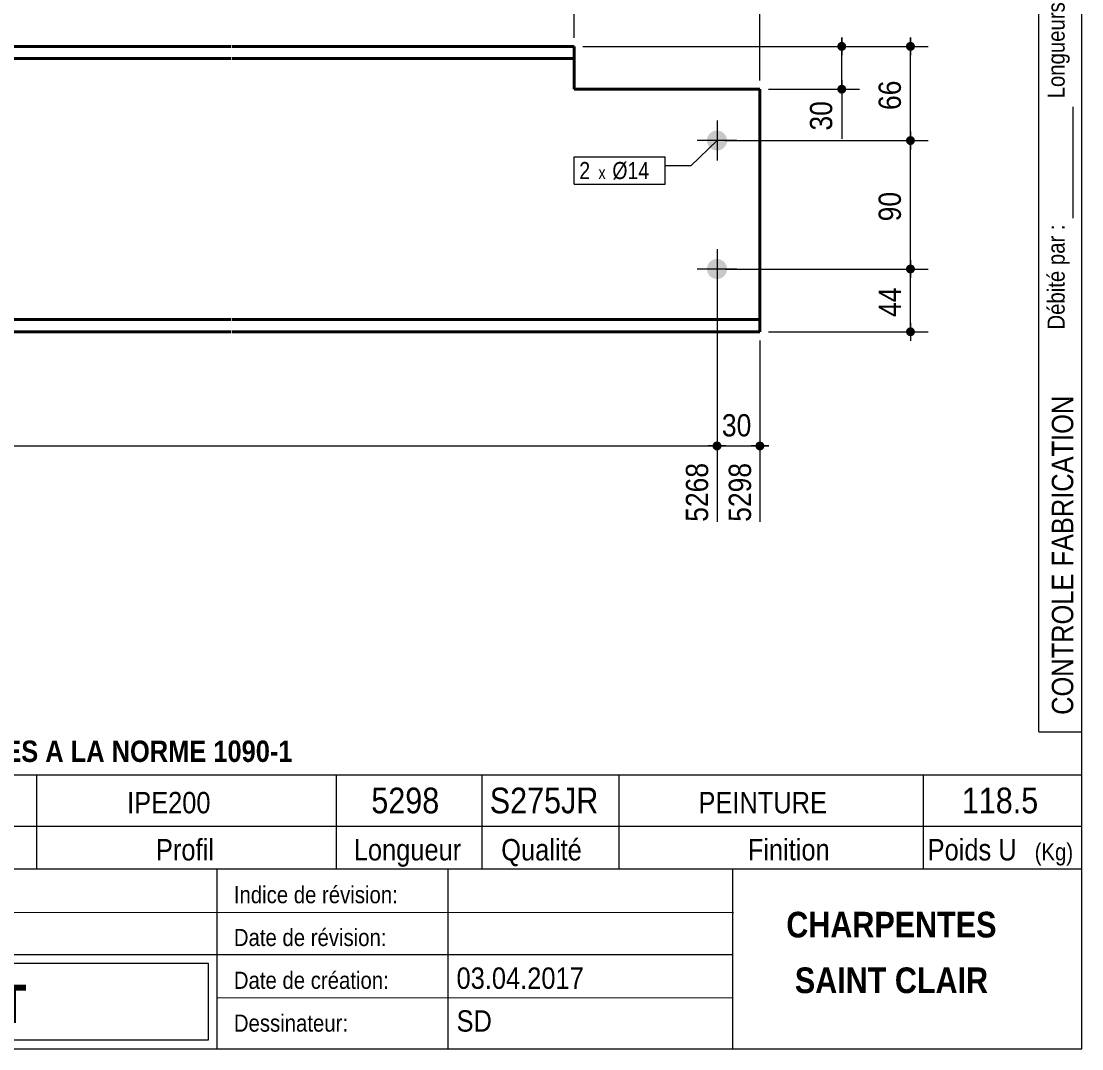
# Model space of a CAD drawing. Header units: millimetres. Extents: x 2 to 287, y 5 to 195.
# Drawn here: x 158.2 to 282, y 5 to 125 of the extents above; entities that cross this region are included whole.
import ezdxf

# ---------------------------------------------------------------- set-up
doc = ezdxf.new("R2010")
doc.units = ezdxf.units.MM
doc.linetypes.add('CACHE2', pattern=[1.190625, 0.79375, -0.396875])
for name, color, linetype, lineweight in [('Autre type objet', 1, 'Continuous', 0), ('Boulon', 7, 'Continuous', 0), ('Cache', 7, 'Continuous', 0), ('Cotation', 7, 'Continuous', 0), ('Désignation boulon', 3, 'Continuous', 0), ('Feuille dessin', 5, 'Continuous', 0), ('Piece', 2, 'Continuous', 0)]:
    doc.layers.add(name, color=color, linetype=linetype, lineweight=lineweight)
doc.styles.add('ARIAL', font='ARIAL.TTF')
doc.styles.add('ARIAL_BOLD', font='ARIALBD.TTF')
doc.styles.add('COMIC_SANS_MS', font='COMIC.TTF')

# ---------------------------------------------------------------- blocks, each defined once
blk = doc.blocks.new('*A2')
at = {"layer": 'Boulon'}
for points in [[(239.44, 112.24), (239.47, 112.24), (239.5, 112.23), (239.52, 112.23), (239.55, 112.23), (239.58, 112.22), (239.61, 112.22), (239.64, 112.21), (239.67, 112.21), (239.69, 112.2), (239.72, 112.19), (239.75, 112.19), (239.78, 112.18), (239.8, 112.17), (239.83, 112.16), (239.86, 112.15), (239.88, 112.14), (239.91, 112.13), (239.93, 112.11), (239.96, 112.1), (239.98, 112.09), (240.01, 112.07), (240.03, 112.06), (240.06, 112.04), (240.08, 112.02), (240.1, 112.01), (240.13, 111.99), (240.15, 111.97), (240.17, 111.95), (240.19, 111.93), (240.21, 111.92), (240.23, 111.9), (240.25, 111.87), (240.27, 111.85), (240.29, 111.83), (240.31, 111.81), (240.33, 111.79), (240.35, 111.77), (240.36, 111.74), (240.38, 111.72), (240.4, 111.69), (240.41, 111.67), (240.42, 111.65), (240.44, 111.62), (240.45, 111.6), (240.46, 111.57), (240.48, 111.54), (240.49, 111.52), (240.5, 111.49), (240.51, 111.46), (240.52, 111.44), (240.53, 111.41), (240.53, 111.38), (240.54, 111.35), (240.55, 111.33), (240.55, 111.3), (240.56, 111.27), (240.56, 111.24), (240.57, 111.21), (240.57, 111.18), (240.57, 111.16), (240.57, 111.13), (240.58, 111.1), (240.58, 111.07), (240.58, 111.04), (240.57, 111.01), (240.57, 110.98), (240.57, 110.96), (240.57, 110.93), (240.56, 110.9), (240.56, 110.87), (240.55, 110.84), (240.55, 110.81), (240.54, 110.79), (240.53, 110.76), (240.53, 110.73), (240.52, 110.7), (240.51, 110.68), (240.5, 110.65), (240.49, 110.62), (240.48, 110.6), (240.46, 110.57), (240.45, 110.55), (240.44, 110.52), (240.42, 110.5), (240.41, 110.47), (240.4, 110.45), (240.38, 110.42), (240.36, 110.4), (240.35, 110.38), (240.33, 110.35), (240.31, 110.33), (240.29, 110.31), (240.27, 110.29), (240.25, 110.27), (240.23, 110.25), (240.21, 110.23), (240.19, 110.21), (240.17, 110.19), (240.15, 110.17), (240.13, 110.15), (240.1, 110.13), (240.08, 110.12), (240.06, 110.1), (240.03, 110.08), (240.01, 110.07), (239.98, 110.06), (239.96, 110.04), (239.93, 110.03), (239.91, 110.02), (239.88, 110), (239.86, 109.99), (239.83, 109.98), (239.8, 109.97), (239.78, 109.96), (239.75, 109.95), (239.72, 109.95), (239.69, 109.94), (239.67, 109.93), (239.64, 109.93), (239.61, 109.92), (239.58, 109.92), (239.55, 109.91), (239.52, 109.91), (239.5, 109.91), (239.47, 109.91), (239.44, 109.9), (239.41, 109.9), (239.38, 109.9), (239.35, 109.91), (239.32, 109.91), (239.3, 109.91), (239.27, 109.91), (239.24, 109.92), (239.21, 109.92), (239.18, 109.93), (239.15, 109.93), (239.13, 109.94), (239.1, 109.95), (239.07, 109.95), (239.04, 109.96), (239.02, 109.97), (238.99, 109.98), (238.96, 109.99), (238.94, 110), (238.91, 110.02), (238.88, 110.03), (238.86, 110.04), (238.83, 110.06), (238.81, 110.07), (238.79, 110.08), (238.76, 110.1), (238.74, 110.12), (238.71, 110.13), (238.69, 110.15), (238.67, 110.17), (238.65, 110.19), (238.63, 110.21), (238.6, 110.23), (238.58, 110.25), (238.56, 110.27), (238.54, 110.29), (238.53, 110.31), (238.51, 110.33), (238.49, 110.35), (238.47, 110.38), (238.46, 110.4), (238.44, 110.42), (238.42, 110.45), (238.41, 110.47), (238.39, 110.5), (238.38, 110.52), (238.37, 110.55), (238.35, 110.57), (238.34, 110.6), (238.33, 110.62), (238.32, 110.65), (238.31, 110.68), (238.3, 110.7), (238.29, 110.73), (238.29, 110.76), (238.28, 110.79), (238.27, 110.81), (238.27, 110.84), (238.26, 110.87), (238.26, 110.9), (238.25, 110.93), (238.25, 110.96), (238.25, 110.98), (238.24, 111.01), (238.24, 111.04), (238.24, 111.07), (238.24, 111.1), (238.24, 111.13), (238.25, 111.16), (238.25, 111.18), (238.25, 111.21), (238.26, 111.24), (238.26, 111.27), (238.27, 111.3), (238.27, 111.33), (238.28, 111.35), (238.29, 111.38), (238.29, 111.41), (238.3, 111.44), (238.31, 111.46), (238.32, 111.49), (238.33, 111.52), (238.34, 111.54), (238.35, 111.57), (238.37, 111.6), (238.38, 111.62), (238.39, 111.65), (238.41, 111.67), (238.42, 111.69), (238.44, 111.72), (238.46, 111.74), (238.47, 111.77), (238.49, 111.79), (238.51, 111.81), (238.53, 111.83), (238.54, 111.85), (238.56, 111.87), (238.58, 111.9), (238.6, 111.92), (238.63, 111.93), (238.65, 111.95), (238.67, 111.97), (238.69, 111.99), (238.71, 112.01), (238.74, 112.02), (238.76, 112.04), (238.79, 112.06), (238.81, 112.07), (238.83, 112.09), (238.86, 112.1), (238.88, 112.11), (238.91, 112.13), (238.94, 112.14), (238.96, 112.15), (238.99, 112.16), (239.02, 112.17), (239.04, 112.18), (239.07, 112.19), (239.1, 112.19), (239.13, 112.2), (239.15, 112.21), (239.18, 112.21), (239.21, 112.22), (239.24, 112.22), (239.27, 112.23), (239.3, 112.23), (239.32, 112.23), (239.35, 112.24), (239.38, 112.24), (239.41, 112.24)], [(239.44, 97.24), (239.47, 97.24), (239.5, 97.23), (239.52, 97.23), (239.55, 97.23), (239.58, 97.22), (239.61, 97.22), (239.64, 97.21), (239.67, 97.21), (239.69, 97.2), (239.72, 97.19), (239.75, 97.19), (239.78, 97.18), (239.8, 97.17), (239.83, 97.16), (239.86, 97.15), (239.88, 97.14), (239.91, 97.13), (239.93, 97.11), (239.96, 97.1), (239.98, 97.09), (240.01, 97.07), (240.03, 97.06), (240.06, 97.04), (240.08, 97.02), (240.1, 97.01), (240.13, 96.99), (240.15, 96.97), (240.17, 96.95), (240.19, 96.93), (240.21, 96.92), (240.23, 96.9), (240.25, 96.87), (240.27, 96.85), (240.29, 96.83), (240.31, 96.81), (240.33, 96.79), (240.35, 96.77), (240.36, 96.74), (240.38, 96.72), (240.4, 96.69), (240.41, 96.67), (240.42, 96.65), (240.44, 96.62), (240.45, 96.6), (240.46, 96.57), (240.48, 96.54), (240.49, 96.52), (240.5, 96.49), (240.51, 96.46), (240.52, 96.44), (240.53, 96.41), (240.53, 96.38), (240.54, 96.35), (240.55, 96.33), (240.55, 96.3), (240.56, 96.27), (240.56, 96.24), (240.57, 96.21), (240.57, 96.18), (240.57, 96.16), (240.57, 96.13), (240.58, 96.1), (240.58, 96.07), (240.58, 96.04), (240.57, 96.01), (240.57, 95.98), (240.57, 95.96), (240.57, 95.93), (240.56, 95.9), (240.56, 95.87), (240.55, 95.84), (240.55, 95.81), (240.54, 95.79), (240.53, 95.76), (240.53, 95.73), (240.52, 95.7), (240.51, 95.68), (240.5, 95.65), (240.49, 95.62), (240.48, 95.6), (240.46, 95.57), (240.45, 95.55), (240.44, 95.52), (240.42, 95.5), (240.41, 95.47), (240.4, 95.45), (240.38, 95.42), (240.36, 95.4), (240.35, 95.38), (240.33, 95.35), (240.31, 95.33), (240.29, 95.31), (240.27, 95.29), (240.25, 95.27), (240.23, 95.25), (240.21, 95.23), (240.19, 95.21), (240.17, 95.19), (240.15, 95.17), (240.13, 95.15), (240.1, 95.13), (240.08, 95.12), (240.06, 95.1), (240.03, 95.08), (240.01, 95.07), (239.98, 95.06), (239.96, 95.04), (239.93, 95.03), (239.91, 95.02), (239.88, 95), (239.86, 94.99), (239.83, 94.98), (239.8, 94.97), (239.78, 94.96), (239.75, 94.95), (239.72, 94.95), (239.69, 94.94), (239.67, 94.93), (239.64, 94.93), (239.61, 94.92), (239.58, 94.92), (239.55, 94.91), (239.52, 94.91), (239.5, 94.91), (239.47, 94.91), (239.44, 94.9), (239.41, 94.9), (239.38, 94.9), (239.35, 94.91), (239.32, 94.91), (239.3, 94.91), (239.27, 94.91), (239.24, 94.92), (239.21, 94.92), (239.18, 94.93), (239.15, 94.93), (239.13, 94.94), (239.1, 94.95), (239.07, 94.95), (239.04, 94.96), (239.02, 94.97), (238.99, 94.98), (238.96, 94.99), (238.94, 95), (238.91, 95.02), (238.88, 95.03), (238.86, 95.04), (238.83, 95.06), (238.81, 95.07), (238.79, 95.08), (238.76, 95.1), (238.74, 95.12), (238.71, 95.13), (238.69, 95.15), (238.67, 95.17), (238.65, 95.19), (238.63, 95.21), (238.6, 95.23), (238.58, 95.25), (238.56, 95.27), (238.54, 95.29), (238.53, 95.31), (238.51, 95.33), (238.49, 95.35), (238.47, 95.38), (238.46, 95.4), (238.44, 95.42), (238.42, 95.45), (238.41, 95.47), (238.39, 95.5), (238.38, 95.52), (238.37, 95.55), (238.35, 95.57), (238.34, 95.6), (238.33, 95.62), (238.32, 95.65), (238.31, 95.68), (238.3, 95.7), (238.29, 95.73), (238.29, 95.76), (238.28, 95.79), (238.27, 95.81), (238.27, 95.84), (238.26, 95.87), (238.26, 95.9), (238.25, 95.93), (238.25, 95.96), (238.25, 95.98), (238.24, 96.01), (238.24, 96.04), (238.24, 96.07), (238.24, 96.1), (238.24, 96.13), (238.25, 96.16), (238.25, 96.18), (238.25, 96.21), (238.26, 96.24), (238.26, 96.27), (238.27, 96.3), (238.27, 96.33), (238.28, 96.35), (238.29, 96.38), (238.29, 96.41), (238.3, 96.44), (238.31, 96.46), (238.32, 96.49), (238.33, 96.52), (238.34, 96.54), (238.35, 96.57), (238.37, 96.6), (238.38, 96.62), (238.39, 96.65), (238.41, 96.67), (238.42, 96.69), (238.44, 96.72), (238.46, 96.74), (238.47, 96.77), (238.49, 96.79), (238.51, 96.81), (238.53, 96.83), (238.54, 96.85), (238.56, 96.87), (238.58, 96.9), (238.6, 96.92), (238.63, 96.93), (238.65, 96.95), (238.67, 96.97), (238.69, 96.99), (238.71, 97.01), (238.74, 97.02), (238.76, 97.04), (238.79, 97.06), (238.81, 97.07), (238.83, 97.09), (238.86, 97.1), (238.88, 97.11), (238.91, 97.13), (238.94, 97.14), (238.96, 97.15), (238.99, 97.16), (239.02, 97.17), (239.04, 97.18), (239.07, 97.19), (239.1, 97.19), (239.13, 97.2), (239.15, 97.21), (239.18, 97.21), (239.21, 97.22), (239.24, 97.22), (239.27, 97.23), (239.3, 97.23), (239.32, 97.23), (239.35, 97.24), (239.38, 97.24), (239.41, 97.24)]]:
    blk.add_hatch(color=256, dxfattribs=at).paths.add_polyline_path(points, flags=17)
at = {"layer": 'Boulon', "linetype": 'Continuous', "lineweight": 0}
for p, q in [((239.41, 113.4), (239.41, 108.74)), ((241.74, 111.07), (237.08, 111.07)), ((239.41, 98.4), (239.41, 93.74)), ((241.74, 96.07), (237.08, 96.07))]:
    blk.add_line(p, q, dxfattribs=at)
blk = doc.blocks.new('*A4')
at = {"layer": 'Cache', "color": 7, "linetype": 'CACHE2', "lineweight": 20}
for p, q in [((99.013523, 122.070385), (182.649789, 122.070385)), ((182.749789, 122.070385), (222.749789, 122.070385)), ((244.416259, 90.153719), (244.416259, 117.070476))]:
    blk.add_line(p, q, dxfattribs=at)
at = {"layer": 'Piece', "color": 2, "linetype": 'Continuous', "lineweight": 40}
for p, q in [((99.013523, 122.070436), (182.649789, 122.070427)), ((182.749789, 122.070392), (222.749789, 122.070387)), ((222.749789, 122.070387), (222.749789, 120.653719)), ((182.649789, 120.653719), (99.013523, 120.653719)), ((222.749789, 120.653719), (182.749789, 120.653719)), ((222.749789, 120.653719), (222.749789, 117.070476)), ((244.416456, 117.070476), (222.749789, 117.070476)), ((244.416259, 117.070476), (244.416456, 117.070476)), ((244.416259, 90.153719), (244.416456, 117.070476)), ((99.013523, 90.153719), (182.649789, 90.153719)), ((182.749789, 90.153719), (244.416259, 90.153719)), ((244.416259, 88.737052), (244.416259, 90.153719)), ((182.649789, 88.737052), (99.013523, 88.737052)), ((244.416259, 88.737052), (182.749789, 88.737052))]:
    blk.add_line(p, q, dxfattribs=at)
blk = doc.blocks.new('*A9')
at = {"layer": 'Feuille dessin', "linetype": 'Continuous', "lineweight": 0}
for p, q in [((282, 5), (282, 195)), ((5, 5), (282, 5))]:
    blk.add_line(p, q, dxfattribs=at)
blk = doc.blocks.new('*A10')
at = {"layer": 'Autre type objet', "linetype": 'Continuous', "lineweight": 0}
for p, q in [((277, 42), (277, 195)), ((282, 42), (282, 195)), ((281, 102), (281, 115)), ((277, 42), (282, 42))]:
    blk.add_line(p, q, dxfattribs=at)
at = {"layer": 'Autre type objet', "style": 'ARIAL', "width": 0.85}
for s, height, p in [('Longueurs', 2, (280, 116)), ('Débité par :', 2, (280, 89)), ('CONTROLE FABRICATION', 2.5, (281, 44))]:
    blk.add_text(s, height=height, rotation=90, dxfattribs=at).set_placement(p)
blk = doc.blocks.new('*A12')
at = {"layer": 'Autre type objet', "linetype": 'Continuous', "lineweight": 0}
for p, q in [((92, 37), (282, 37)), ((160, 31), (160, 37)), ((195, 31), (195, 37)), ((212, 31), (212, 37)), ((228, 31), (228, 37)), ((263.5, 31), (263.5, 37)), ((282, 31), (282, 37)), ((92, 31), (282, 31)), ((160, 26), (160, 31)), ((195, 26), (195, 31)), ((212, 26), (212, 31)), ((228, 26), (228, 31)), ((263.5, 26), (263.5, 31)), ((282, 5), (282, 31)), ((92, 26), (282, 26)), ((181, 26), (181, 5)), ((208, 26), (208, 5)), ((241.262466, 5), (241.262466, 26)), ((92, 21), (241.327069, 20.935451)), ((92, 16), (181, 16)), ((93, 15), (180, 15)), ((180, 15), (180, 6)), ((181, 16), (241.297815, 16.021151)), ((181, 11), (241.217807, 10.969512)), ((92, 5), (282, 5)), ((180, 6), (93, 6))]:
    blk.add_line(p, q, dxfattribs=at)
at = {"layer": 'Autre type objet', "width": 0.85}
for s, height, style, p in [('TOLERANCES ESSENTIELLES CONFORMES A LA NORME 1090-1', 2.5, 'ARIAL_BOLD', (96.5, 38.5)), ('IPE200', 2.5, 'ARIAL', (170.538574, 32.5)), ('5298', 3, 'ARIAL', (199.053223, 32.5)), ('S275JR', 3, 'ARIAL', (212.880127, 32.5)), ('PEINTURE', 2.5, 'ARIAL', (237.24646, 32.5)), ('118.5', 3, 'ARIAL', (267.997314, 32.5)), ('Profil', 2.5, 'ARIAL', (173.903564, 27)), ('Longueur', 2.5, 'ARIAL', (197, 27)), ('Qualité', 2.5, 'ARIAL', (214.218018, 27)), ('Finition', 2.5, 'ARIAL', (243, 27)), ('Poids U', 2.5, 'ARIAL', (264, 27)), ('(Kg)', 2, 'ARIAL', (276.5, 27)), ('Indice de révision:', 2, 'ARIAL', (183, 22)), ('CHARPENTES', 3, 'ARIAL_BOLD', (247.5, 18)), ('Date de révision:', 2, 'ARIAL', (183, 17)), ('Date de création:', 2, 'ARIAL', (183, 12)), ('03.04.2017', 2.5, 'ARIAL', (209, 12)), ('SAINT CLAIR', 3, 'ARIAL_BOLD', (248.5, 11.5)), ('CROQUIS   DE  DEBIT', 4.5, 'ARIAL_BOLD', (103, 8)), ('Dessinateur:', 2, 'ARIAL', (183, 7)), ('SD', 2.5, 'ARIAL', (209, 7))]:
    blk.add_text(s, height=height, dxfattribs=dict(at, style=style)).set_placement(p)
blk = doc.blocks.new('*A15')
at = {"layer": 'Cotation'}
for points in [[(253.95, 121.55), (253.92, 121.55), (253.9, 121.56), (253.87, 121.56), (253.85, 121.57), (253.82, 121.57), (253.8, 121.58), (253.78, 121.59), (253.75, 121.6), (253.73, 121.61), (253.71, 121.62), (253.69, 121.64), (253.67, 121.65), (253.65, 121.67), (253.63, 121.69), (253.61, 121.7), (253.59, 121.72), (253.57, 121.74), (253.56, 121.76), (253.54, 121.78), (253.53, 121.8), (253.52, 121.83), (253.51, 121.85), (253.49, 121.87), (253.49, 121.9), (253.48, 121.92), (253.47, 121.94), (253.47, 121.97), (253.46, 121.99), (253.46, 122.02), (253.46, 122.04), (253.46, 122.07), (253.46, 122.1), (253.46, 122.12), (253.46, 122.15), (253.47, 122.17), (253.47, 122.2), (253.48, 122.22), (253.49, 122.25), (253.49, 122.27), (253.51, 122.29), (253.52, 122.32), (253.53, 122.34), (253.54, 122.36), (253.56, 122.38), (253.57, 122.4), (253.59, 122.42), (253.61, 122.44), (253.63, 122.46), (253.65, 122.47), (253.67, 122.49), (253.69, 122.5), (253.71, 122.52), (253.73, 122.53), (253.75, 122.54), (253.78, 122.55), (253.8, 122.56), (253.82, 122.57), (253.85, 122.57), (253.87, 122.58), (253.9, 122.58), (253.92, 122.59), (253.95, 122.59), (253.98, 122.59), (254, 122.59), (254.03, 122.59), (254.05, 122.58), (254.08, 122.58), (254.1, 122.57), (254.13, 122.57), (254.15, 122.56), (254.17, 122.55), (254.2, 122.54), (254.22, 122.53), (254.24, 122.52), (254.26, 122.5), (254.28, 122.49), (254.31, 122.47), (254.32, 122.46), (254.34, 122.44), (254.36, 122.42), (254.38, 122.4), (254.39, 122.38), (254.41, 122.36), (254.42, 122.34), (254.43, 122.32), (254.45, 122.29), (254.46, 122.27), (254.46, 122.25), (254.47, 122.22), (254.48, 122.2), (254.49, 122.17), (254.49, 122.15), (254.49, 122.12), (254.49, 122.1), (254.5, 122.07), (254.49, 122.04), (254.49, 122.02), (254.49, 121.99), (254.49, 121.97), (254.48, 121.94), (254.47, 121.92), (254.46, 121.9), (254.46, 121.87), (254.45, 121.85), (254.43, 121.83), (254.42, 121.8), (254.41, 121.78), (254.39, 121.76), (254.38, 121.74), (254.36, 121.72), (254.34, 121.7), (254.32, 121.69), (254.31, 121.67), (254.28, 121.65), (254.26, 121.64), (254.24, 121.62), (254.22, 121.61), (254.2, 121.6), (254.17, 121.59), (254.15, 121.58), (254.13, 121.57), (254.1, 121.57), (254.08, 121.56), (254.05, 121.56), (254.03, 121.55), (254, 121.55), (253.98, 121.55)], [(253.95, 116.55), (253.92, 116.55), (253.9, 116.56), (253.87, 116.56), (253.85, 116.57), (253.82, 116.57), (253.8, 116.58), (253.78, 116.59), (253.75, 116.6), (253.73, 116.61), (253.71, 116.62), (253.69, 116.64), (253.67, 116.65), (253.65, 116.67), (253.63, 116.69), (253.61, 116.7), (253.59, 116.72), (253.57, 116.74), (253.56, 116.76), (253.54, 116.78), (253.53, 116.8), (253.52, 116.83), (253.51, 116.85), (253.49, 116.87), (253.49, 116.9), (253.48, 116.92), (253.47, 116.94), (253.47, 116.97), (253.46, 116.99), (253.46, 117.02), (253.46, 117.04), (253.46, 117.07), (253.46, 117.1), (253.46, 117.12), (253.46, 117.15), (253.47, 117.17), (253.47, 117.2), (253.48, 117.22), (253.49, 117.25), (253.49, 117.27), (253.51, 117.29), (253.52, 117.32), (253.53, 117.34), (253.54, 117.36), (253.56, 117.38), (253.57, 117.4), (253.59, 117.42), (253.61, 117.44), (253.63, 117.46), (253.65, 117.47), (253.67, 117.49), (253.69, 117.5), (253.71, 117.52), (253.73, 117.53), (253.75, 117.54), (253.78, 117.55), (253.8, 117.56), (253.82, 117.57), (253.85, 117.57), (253.87, 117.58), (253.9, 117.58), (253.92, 117.59), (253.95, 117.59), (253.98, 117.59), (254, 117.59), (254.03, 117.59), (254.05, 117.58), (254.08, 117.58), (254.1, 117.57), (254.13, 117.57), (254.15, 117.56), (254.17, 117.55), (254.2, 117.54), (254.22, 117.53), (254.24, 117.52), (254.26, 117.5), (254.28, 117.49), (254.31, 117.47), (254.32, 117.46), (254.34, 117.44), (254.36, 117.42), (254.38, 117.4), (254.39, 117.38), (254.41, 117.36), (254.42, 117.34), (254.43, 117.32), (254.45, 117.29), (254.46, 117.27), (254.46, 117.25), (254.47, 117.22), (254.48, 117.2), (254.49, 117.17), (254.49, 117.15), (254.49, 117.12), (254.49, 117.1), (254.5, 117.07), (254.49, 117.04), (254.49, 117.02), (254.49, 116.99), (254.49, 116.97), (254.48, 116.94), (254.47, 116.92), (254.46, 116.9), (254.46, 116.87), (254.45, 116.85), (254.43, 116.83), (254.42, 116.8), (254.41, 116.78), (254.39, 116.76), (254.38, 116.74), (254.36, 116.72), (254.34, 116.7), (254.32, 116.69), (254.31, 116.67), (254.28, 116.65), (254.26, 116.64), (254.24, 116.62), (254.22, 116.61), (254.2, 116.6), (254.17, 116.59), (254.15, 116.58), (254.13, 116.57), (254.1, 116.57), (254.08, 116.56), (254.05, 116.56), (254.03, 116.55), (254, 116.55), (253.98, 116.55)]]:
    blk.add_hatch(color=256, dxfattribs=at).paths.add_polyline_path(points, flags=17)
at = {"layer": 'Cotation', "linetype": 'Continuous', "lineweight": 0}
for p, q in [((253.98, 123.11), (253.98, 121.03)), ((253.98, 122.07), (253.98, 123.11)), ((223.75, 122.07), (256.06, 122.07)), ((252.94, 122.07), (255.02, 122.07)), ((253.98, 117.07), (253.98, 122.07)), ((253.98, 118.11), (253.98, 116.03)), ((245.42, 117.07), (256.06, 117.07)), ((252.94, 117.07), (255.02, 117.07)), ((253.98, 117.07), (253.98, 111.26)), ((253.98, 117.07), (253.98, 111.26))]:
    blk.add_line(p, q, dxfattribs=at)
at = {"layer": 'Cotation'}
for p in [(253.98, 122.07), (253.98, 117.07)]:
    blk.add_point(p, dxfattribs=at)
at = {"layer": 'Cotation', "style": 'ARIAL', "width": 0.85}
blk.add_text('30', height=2.6, rotation=90.0002, dxfattribs=at).set_placement((252.86, 112.24))
blk = doc.blocks.new('*A19')
at = {"layer": 'Cotation'}
for points in [[(261.97, 95.55), (261.95, 95.55), (261.92, 95.56), (261.9, 95.56), (261.87, 95.57), (261.85, 95.57), (261.82, 95.58), (261.8, 95.59), (261.77, 95.6), (261.75, 95.61), (261.73, 95.62), (261.71, 95.64), (261.69, 95.65), (261.67, 95.67), (261.65, 95.69), (261.63, 95.7), (261.61, 95.72), (261.6, 95.74), (261.58, 95.76), (261.56, 95.78), (261.55, 95.8), (261.54, 95.83), (261.53, 95.85), (261.52, 95.87), (261.51, 95.9), (261.5, 95.92), (261.49, 95.94), (261.49, 95.97), (261.48, 95.99), (261.48, 96.02), (261.48, 96.04), (261.48, 96.07), (261.48, 96.1), (261.48, 96.12), (261.48, 96.15), (261.49, 96.17), (261.49, 96.2), (261.5, 96.22), (261.51, 96.25), (261.52, 96.27), (261.53, 96.29), (261.54, 96.32), (261.55, 96.34), (261.56, 96.36), (261.58, 96.38), (261.6, 96.4), (261.61, 96.42), (261.63, 96.44), (261.65, 96.46), (261.67, 96.47), (261.69, 96.49), (261.71, 96.5), (261.73, 96.52), (261.75, 96.53), (261.77, 96.54), (261.8, 96.55), (261.82, 96.56), (261.85, 96.57), (261.87, 96.57), (261.9, 96.58), (261.92, 96.58), (261.95, 96.59), (261.97, 96.59), (262, 96.59), (262.02, 96.59), (262.05, 96.59), (262.07, 96.58), (262.1, 96.58), (262.12, 96.57), (262.15, 96.57), (262.17, 96.56), (262.2, 96.55), (262.22, 96.54), (262.24, 96.53), (262.26, 96.52), (262.29, 96.5), (262.31, 96.49), (262.33, 96.47), (262.35, 96.46), (262.36, 96.44), (262.38, 96.42), (262.4, 96.4), (262.41, 96.38), (262.43, 96.36), (262.44, 96.34), (262.46, 96.32), (262.47, 96.29), (262.48, 96.27), (262.49, 96.25), (262.49, 96.22), (262.5, 96.2), (262.51, 96.17), (262.51, 96.15), (262.51, 96.12), (262.52, 96.1), (262.52, 96.07), (262.52, 96.04), (262.51, 96.02), (262.51, 95.99), (262.51, 95.97), (262.5, 95.94), (262.49, 95.92), (262.49, 95.9), (262.48, 95.87), (262.47, 95.85), (262.46, 95.83), (262.44, 95.8), (262.43, 95.78), (262.41, 95.76), (262.4, 95.74), (262.38, 95.72), (262.36, 95.7), (262.35, 95.69), (262.33, 95.67), (262.31, 95.65), (262.29, 95.64), (262.26, 95.62), (262.24, 95.61), (262.22, 95.6), (262.2, 95.59), (262.17, 95.58), (262.15, 95.57), (262.12, 95.57), (262.1, 95.56), (262.07, 95.56), (262.05, 95.55), (262.02, 95.55), (262, 95.55)], [(261.97, 88.22), (261.95, 88.22), (261.92, 88.22), (261.9, 88.23), (261.87, 88.23), (261.85, 88.24), (261.82, 88.25), (261.8, 88.26), (261.77, 88.27), (261.75, 88.28), (261.73, 88.29), (261.71, 88.3), (261.69, 88.32), (261.67, 88.34), (261.65, 88.35), (261.63, 88.37), (261.61, 88.39), (261.6, 88.41), (261.58, 88.43), (261.56, 88.45), (261.55, 88.47), (261.54, 88.49), (261.53, 88.51), (261.52, 88.54), (261.51, 88.56), (261.5, 88.59), (261.49, 88.61), (261.49, 88.64), (261.48, 88.66), (261.48, 88.69), (261.48, 88.71), (261.48, 88.74), (261.48, 88.76), (261.48, 88.79), (261.48, 88.81), (261.49, 88.84), (261.49, 88.86), (261.5, 88.89), (261.51, 88.91), (261.52, 88.94), (261.53, 88.96), (261.54, 88.98), (261.55, 89), (261.56, 89.03), (261.58, 89.05), (261.6, 89.07), (261.61, 89.09), (261.63, 89.1), (261.65, 89.12), (261.67, 89.14), (261.69, 89.15), (261.71, 89.17), (261.73, 89.18), (261.75, 89.2), (261.77, 89.21), (261.8, 89.22), (261.82, 89.23), (261.85, 89.23), (261.87, 89.24), (261.9, 89.25), (261.92, 89.25), (261.95, 89.25), (261.97, 89.26), (262, 89.26), (262.02, 89.26), (262.05, 89.25), (262.07, 89.25), (262.1, 89.25), (262.12, 89.24), (262.15, 89.23), (262.17, 89.23), (262.2, 89.22), (262.22, 89.21), (262.24, 89.2), (262.26, 89.18), (262.29, 89.17), (262.31, 89.15), (262.33, 89.14), (262.35, 89.12), (262.36, 89.1), (262.38, 89.09), (262.4, 89.07), (262.41, 89.05), (262.43, 89.03), (262.44, 89), (262.46, 88.98), (262.47, 88.96), (262.48, 88.94), (262.49, 88.91), (262.49, 88.89), (262.5, 88.86), (262.51, 88.84), (262.51, 88.81), (262.51, 88.79), (262.52, 88.76), (262.52, 88.74), (262.52, 88.71), (262.51, 88.69), (262.51, 88.66), (262.51, 88.64), (262.5, 88.61), (262.49, 88.59), (262.49, 88.56), (262.48, 88.54), (262.47, 88.51), (262.46, 88.49), (262.44, 88.47), (262.43, 88.45), (262.41, 88.43), (262.4, 88.41), (262.38, 88.39), (262.36, 88.37), (262.35, 88.35), (262.33, 88.34), (262.31, 88.32), (262.29, 88.3), (262.26, 88.29), (262.24, 88.28), (262.22, 88.27), (262.2, 88.26), (262.17, 88.25), (262.15, 88.24), (262.12, 88.23), (262.1, 88.23), (262.07, 88.22), (262.05, 88.22), (262.02, 88.22), (262, 88.22)]]:
    blk.add_hatch(color=256, dxfattribs=at).paths.add_polyline_path(points, flags=17)
at = {"layer": 'Cotation', "linetype": 'Continuous', "lineweight": 0}
for p, q in [((262, 97.11), (262, 95.03)), ((262, 96.07), (262, 97.11)), ((240.41, 96.07), (264.08, 96.07)), ((260.96, 96.07), (263.04, 96.07)), ((262, 88.74), (262, 96.07)), ((262, 89.78), (262, 87.7)), ((245.42, 88.74), (264.08, 88.74)), ((260.96, 88.74), (263.04, 88.74)), ((262, 88.74), (262, 87.7))]:
    blk.add_line(p, q, dxfattribs=at)
at = {"layer": 'Cotation'}
for p in [(262, 96.07), (262, 88.74)]:
    blk.add_point(p, dxfattribs=at)
at = {"layer": 'Cotation', "style": 'ARIAL', "width": 0.85}
blk.add_text('44', height=2.6, rotation=90.0002, dxfattribs=at).set_placement((260.88, 90.48))
blk = doc.blocks.new('*A20')
at = {"layer": 'Cotation'}
for points in [[(261.97, 110.55), (261.95, 110.55), (261.92, 110.56), (261.9, 110.56), (261.87, 110.57), (261.85, 110.57), (261.82, 110.58), (261.8, 110.59), (261.77, 110.6), (261.75, 110.61), (261.73, 110.62), (261.71, 110.64), (261.69, 110.65), (261.67, 110.67), (261.65, 110.69), (261.63, 110.7), (261.61, 110.72), (261.6, 110.74), (261.58, 110.76), (261.56, 110.78), (261.55, 110.8), (261.54, 110.83), (261.53, 110.85), (261.52, 110.87), (261.51, 110.9), (261.5, 110.92), (261.49, 110.94), (261.49, 110.97), (261.48, 110.99), (261.48, 111.02), (261.48, 111.04), (261.48, 111.07), (261.48, 111.1), (261.48, 111.12), (261.48, 111.15), (261.49, 111.17), (261.49, 111.2), (261.5, 111.22), (261.51, 111.25), (261.52, 111.27), (261.53, 111.29), (261.54, 111.32), (261.55, 111.34), (261.56, 111.36), (261.58, 111.38), (261.6, 111.4), (261.61, 111.42), (261.63, 111.44), (261.65, 111.46), (261.67, 111.47), (261.69, 111.49), (261.71, 111.5), (261.73, 111.52), (261.75, 111.53), (261.77, 111.54), (261.8, 111.55), (261.82, 111.56), (261.85, 111.57), (261.87, 111.57), (261.9, 111.58), (261.92, 111.58), (261.95, 111.59), (261.97, 111.59), (262, 111.59), (262.02, 111.59), (262.05, 111.59), (262.07, 111.58), (262.1, 111.58), (262.12, 111.57), (262.15, 111.57), (262.17, 111.56), (262.2, 111.55), (262.22, 111.54), (262.24, 111.53), (262.26, 111.52), (262.29, 111.5), (262.31, 111.49), (262.33, 111.47), (262.35, 111.46), (262.36, 111.44), (262.38, 111.42), (262.4, 111.4), (262.41, 111.38), (262.43, 111.36), (262.44, 111.34), (262.46, 111.32), (262.47, 111.29), (262.48, 111.27), (262.49, 111.25), (262.49, 111.22), (262.5, 111.2), (262.51, 111.17), (262.51, 111.15), (262.51, 111.12), (262.52, 111.1), (262.52, 111.07), (262.52, 111.04), (262.51, 111.02), (262.51, 110.99), (262.51, 110.97), (262.5, 110.94), (262.49, 110.92), (262.49, 110.9), (262.48, 110.87), (262.47, 110.85), (262.46, 110.83), (262.44, 110.8), (262.43, 110.78), (262.41, 110.76), (262.4, 110.74), (262.38, 110.72), (262.36, 110.7), (262.35, 110.69), (262.33, 110.67), (262.31, 110.65), (262.29, 110.64), (262.26, 110.62), (262.24, 110.61), (262.22, 110.6), (262.2, 110.59), (262.17, 110.58), (262.15, 110.57), (262.12, 110.57), (262.1, 110.56), (262.07, 110.56), (262.05, 110.55), (262.02, 110.55), (262, 110.55)], [(261.97, 95.55), (261.95, 95.55), (261.92, 95.56), (261.9, 95.56), (261.87, 95.57), (261.85, 95.57), (261.82, 95.58), (261.8, 95.59), (261.77, 95.6), (261.75, 95.61), (261.73, 95.62), (261.71, 95.64), (261.69, 95.65), (261.67, 95.67), (261.65, 95.69), (261.63, 95.7), (261.61, 95.72), (261.6, 95.74), (261.58, 95.76), (261.56, 95.78), (261.55, 95.8), (261.54, 95.83), (261.53, 95.85), (261.52, 95.87), (261.51, 95.9), (261.5, 95.92), (261.49, 95.94), (261.49, 95.97), (261.48, 95.99), (261.48, 96.02), (261.48, 96.04), (261.48, 96.07), (261.48, 96.1), (261.48, 96.12), (261.48, 96.15), (261.49, 96.17), (261.49, 96.2), (261.5, 96.22), (261.51, 96.25), (261.52, 96.27), (261.53, 96.29), (261.54, 96.32), (261.55, 96.34), (261.56, 96.36), (261.58, 96.38), (261.6, 96.4), (261.61, 96.42), (261.63, 96.44), (261.65, 96.46), (261.67, 96.47), (261.69, 96.49), (261.71, 96.5), (261.73, 96.52), (261.75, 96.53), (261.77, 96.54), (261.8, 96.55), (261.82, 96.56), (261.85, 96.57), (261.87, 96.57), (261.9, 96.58), (261.92, 96.58), (261.95, 96.59), (261.97, 96.59), (262, 96.59), (262.02, 96.59), (262.05, 96.59), (262.07, 96.58), (262.1, 96.58), (262.12, 96.57), (262.15, 96.57), (262.17, 96.56), (262.2, 96.55), (262.22, 96.54), (262.24, 96.53), (262.26, 96.52), (262.29, 96.5), (262.31, 96.49), (262.33, 96.47), (262.35, 96.46), (262.36, 96.44), (262.38, 96.42), (262.4, 96.4), (262.41, 96.38), (262.43, 96.36), (262.44, 96.34), (262.46, 96.32), (262.47, 96.29), (262.48, 96.27), (262.49, 96.25), (262.49, 96.22), (262.5, 96.2), (262.51, 96.17), (262.51, 96.15), (262.51, 96.12), (262.52, 96.1), (262.52, 96.07), (262.52, 96.04), (262.51, 96.02), (262.51, 95.99), (262.51, 95.97), (262.5, 95.94), (262.49, 95.92), (262.49, 95.9), (262.48, 95.87), (262.47, 95.85), (262.46, 95.83), (262.44, 95.8), (262.43, 95.78), (262.41, 95.76), (262.4, 95.74), (262.38, 95.72), (262.36, 95.7), (262.35, 95.69), (262.33, 95.67), (262.31, 95.65), (262.29, 95.64), (262.26, 95.62), (262.24, 95.61), (262.22, 95.6), (262.2, 95.59), (262.17, 95.58), (262.15, 95.57), (262.12, 95.57), (262.1, 95.56), (262.07, 95.56), (262.05, 95.55), (262.02, 95.55), (262, 95.55)]]:
    blk.add_hatch(color=256, dxfattribs=at).paths.add_polyline_path(points, flags=17)
at = {"layer": 'Cotation', "linetype": 'Continuous', "lineweight": 0}
for p, q in [((262, 112.11), (262, 110.03)), ((262, 111.07), (262, 112.11)), ((240.41, 111.07), (264.08, 111.07)), ((260.96, 111.07), (263.04, 111.07)), ((262, 96.07), (262, 111.07)), ((262, 97.11), (262, 95.03)), ((240.41, 96.07), (264.08, 96.07)), ((260.96, 96.07), (263.04, 96.07)), ((262, 96.07), (262, 95.03))]:
    blk.add_line(p, q, dxfattribs=at)
at = {"layer": 'Cotation'}
for p in [(262, 111.07), (262, 96.07)]:
    blk.add_point(p, dxfattribs=at)
at = {"layer": 'Cotation', "style": 'ARIAL', "width": 0.85}
blk.add_text('90', height=2.6, rotation=90.0002, dxfattribs=at).set_placement((260.88, 101.64))
blk = doc.blocks.new('*A21')
at = {"layer": 'Cotation'}
for points in [[(261.97, 121.55), (261.95, 121.55), (261.92, 121.56), (261.9, 121.56), (261.87, 121.57), (261.85, 121.57), (261.82, 121.58), (261.8, 121.59), (261.77, 121.6), (261.75, 121.61), (261.73, 121.62), (261.71, 121.64), (261.69, 121.65), (261.67, 121.67), (261.65, 121.69), (261.63, 121.7), (261.61, 121.72), (261.6, 121.74), (261.58, 121.76), (261.56, 121.78), (261.55, 121.8), (261.54, 121.83), (261.53, 121.85), (261.52, 121.87), (261.51, 121.9), (261.5, 121.92), (261.49, 121.94), (261.49, 121.97), (261.48, 121.99), (261.48, 122.02), (261.48, 122.04), (261.48, 122.07), (261.48, 122.1), (261.48, 122.12), (261.48, 122.15), (261.49, 122.17), (261.49, 122.2), (261.5, 122.22), (261.51, 122.25), (261.52, 122.27), (261.53, 122.29), (261.54, 122.32), (261.55, 122.34), (261.56, 122.36), (261.58, 122.38), (261.6, 122.4), (261.61, 122.42), (261.63, 122.44), (261.65, 122.46), (261.67, 122.47), (261.69, 122.49), (261.71, 122.5), (261.73, 122.52), (261.75, 122.53), (261.77, 122.54), (261.8, 122.55), (261.82, 122.56), (261.85, 122.57), (261.87, 122.57), (261.9, 122.58), (261.92, 122.58), (261.95, 122.59), (261.97, 122.59), (262, 122.59), (262.02, 122.59), (262.05, 122.59), (262.07, 122.58), (262.1, 122.58), (262.12, 122.57), (262.15, 122.57), (262.17, 122.56), (262.2, 122.55), (262.22, 122.54), (262.24, 122.53), (262.26, 122.52), (262.29, 122.5), (262.31, 122.49), (262.33, 122.47), (262.35, 122.46), (262.36, 122.44), (262.38, 122.42), (262.4, 122.4), (262.41, 122.38), (262.43, 122.36), (262.44, 122.34), (262.46, 122.32), (262.47, 122.29), (262.48, 122.27), (262.49, 122.25), (262.49, 122.22), (262.5, 122.2), (262.51, 122.17), (262.51, 122.15), (262.51, 122.12), (262.52, 122.1), (262.52, 122.07), (262.52, 122.04), (262.51, 122.02), (262.51, 121.99), (262.51, 121.97), (262.5, 121.94), (262.49, 121.92), (262.49, 121.9), (262.48, 121.87), (262.47, 121.85), (262.46, 121.83), (262.44, 121.8), (262.43, 121.78), (262.41, 121.76), (262.4, 121.74), (262.38, 121.72), (262.36, 121.7), (262.35, 121.69), (262.33, 121.67), (262.31, 121.65), (262.29, 121.64), (262.26, 121.62), (262.24, 121.61), (262.22, 121.6), (262.2, 121.59), (262.17, 121.58), (262.15, 121.57), (262.12, 121.57), (262.1, 121.56), (262.07, 121.56), (262.05, 121.55), (262.02, 121.55), (262, 121.55)], [(261.97, 110.55), (261.95, 110.55), (261.92, 110.56), (261.9, 110.56), (261.87, 110.57), (261.85, 110.57), (261.82, 110.58), (261.8, 110.59), (261.77, 110.6), (261.75, 110.61), (261.73, 110.62), (261.71, 110.64), (261.69, 110.65), (261.67, 110.67), (261.65, 110.69), (261.63, 110.7), (261.61, 110.72), (261.6, 110.74), (261.58, 110.76), (261.56, 110.78), (261.55, 110.8), (261.54, 110.83), (261.53, 110.85), (261.52, 110.87), (261.51, 110.9), (261.5, 110.92), (261.49, 110.94), (261.49, 110.97), (261.48, 110.99), (261.48, 111.02), (261.48, 111.04), (261.48, 111.07), (261.48, 111.1), (261.48, 111.12), (261.48, 111.15), (261.49, 111.17), (261.49, 111.2), (261.5, 111.22), (261.51, 111.25), (261.52, 111.27), (261.53, 111.29), (261.54, 111.32), (261.55, 111.34), (261.56, 111.36), (261.58, 111.38), (261.6, 111.4), (261.61, 111.42), (261.63, 111.44), (261.65, 111.46), (261.67, 111.47), (261.69, 111.49), (261.71, 111.5), (261.73, 111.52), (261.75, 111.53), (261.77, 111.54), (261.8, 111.55), (261.82, 111.56), (261.85, 111.57), (261.87, 111.57), (261.9, 111.58), (261.92, 111.58), (261.95, 111.59), (261.97, 111.59), (262, 111.59), (262.02, 111.59), (262.05, 111.59), (262.07, 111.58), (262.1, 111.58), (262.12, 111.57), (262.15, 111.57), (262.17, 111.56), (262.2, 111.55), (262.22, 111.54), (262.24, 111.53), (262.26, 111.52), (262.29, 111.5), (262.31, 111.49), (262.33, 111.47), (262.35, 111.46), (262.36, 111.44), (262.38, 111.42), (262.4, 111.4), (262.41, 111.38), (262.43, 111.36), (262.44, 111.34), (262.46, 111.32), (262.47, 111.29), (262.48, 111.27), (262.49, 111.25), (262.49, 111.22), (262.5, 111.2), (262.51, 111.17), (262.51, 111.15), (262.51, 111.12), (262.52, 111.1), (262.52, 111.07), (262.52, 111.04), (262.51, 111.02), (262.51, 110.99), (262.51, 110.97), (262.5, 110.94), (262.49, 110.92), (262.49, 110.9), (262.48, 110.87), (262.47, 110.85), (262.46, 110.83), (262.44, 110.8), (262.43, 110.78), (262.41, 110.76), (262.4, 110.74), (262.38, 110.72), (262.36, 110.7), (262.35, 110.69), (262.33, 110.67), (262.31, 110.65), (262.29, 110.64), (262.26, 110.62), (262.24, 110.61), (262.22, 110.6), (262.2, 110.59), (262.17, 110.58), (262.15, 110.57), (262.12, 110.57), (262.1, 110.56), (262.07, 110.56), (262.05, 110.55), (262.02, 110.55), (262, 110.55)]]:
    blk.add_hatch(color=256, dxfattribs=at).paths.add_polyline_path(points, flags=17)
at = {"layer": 'Cotation', "linetype": 'Continuous', "lineweight": 0}
for p, q in [((262, 123.11), (262, 121.03)), ((262, 122.07), (262, 123.11)), ((223.75, 122.07), (264.08, 122.07)), ((260.96, 122.07), (263.04, 122.07)), ((262, 111.07), (262, 122.07)), ((262, 112.11), (262, 110.03)), ((240.41, 111.07), (264.08, 111.07)), ((260.96, 111.07), (263.04, 111.07)), ((262, 111.07), (262, 110.03))]:
    blk.add_line(p, q, dxfattribs=at)
at = {"layer": 'Cotation'}
for p in [(262, 122.07), (262, 111.07)]:
    blk.add_point(p, dxfattribs=at)
at = {"layer": 'Cotation', "style": 'ARIAL', "width": 0.85}
blk.add_text('66', height=2.6, rotation=90.0002, dxfattribs=at).set_placement((260.88, 114.64))
blk = doc.blocks.new('*A23')
at = {"layer": 'Cotation'}
for points in [[(222.72, 132.88), (222.7, 132.89), (222.67, 132.89), (222.65, 132.89), (222.62, 132.9), (222.6, 132.91), (222.57, 132.91), (222.55, 132.92), (222.53, 132.93), (222.5, 132.95), (222.48, 132.96), (222.46, 132.97), (222.44, 132.99), (222.42, 133), (222.4, 133.02), (222.38, 133.04), (222.36, 133.05), (222.35, 133.07), (222.33, 133.09), (222.32, 133.11), (222.3, 133.14), (222.29, 133.16), (222.28, 133.18), (222.27, 133.2), (222.26, 133.23), (222.25, 133.25), (222.25, 133.28), (222.24, 133.3), (222.24, 133.33), (222.23, 133.35), (222.23, 133.38), (222.23, 133.4), (222.23, 133.43), (222.23, 133.45), (222.24, 133.48), (222.24, 133.51), (222.25, 133.53), (222.25, 133.55), (222.26, 133.58), (222.27, 133.6), (222.28, 133.63), (222.29, 133.65), (222.3, 133.67), (222.32, 133.69), (222.33, 133.71), (222.35, 133.73), (222.36, 133.75), (222.38, 133.77), (222.4, 133.79), (222.42, 133.81), (222.44, 133.82), (222.46, 133.84), (222.48, 133.85), (222.5, 133.86), (222.53, 133.87), (222.55, 133.88), (222.57, 133.89), (222.6, 133.9), (222.62, 133.91), (222.65, 133.91), (222.67, 133.92), (222.7, 133.92), (222.72, 133.92), (222.75, 133.92), (222.78, 133.92), (222.8, 133.92), (222.83, 133.92), (222.85, 133.91), (222.88, 133.91), (222.9, 133.9), (222.92, 133.89), (222.95, 133.88), (222.97, 133.87), (222.99, 133.86), (223.02, 133.85), (223.04, 133.84), (223.06, 133.82), (223.08, 133.81), (223.1, 133.79), (223.12, 133.77), (223.14, 133.75), (223.15, 133.73), (223.17, 133.71), (223.18, 133.69), (223.2, 133.67), (223.21, 133.65), (223.22, 133.63), (223.23, 133.6), (223.24, 133.58), (223.25, 133.55), (223.25, 133.53), (223.26, 133.51), (223.26, 133.48), (223.27, 133.45), (223.27, 133.43), (223.27, 133.4), (223.27, 133.38), (223.27, 133.35), (223.26, 133.33), (223.26, 133.3), (223.25, 133.28), (223.25, 133.25), (223.24, 133.23), (223.23, 133.2), (223.22, 133.18), (223.21, 133.16), (223.2, 133.14), (223.18, 133.11), (223.17, 133.09), (223.15, 133.07), (223.14, 133.05), (223.12, 133.04), (223.1, 133.02), (223.08, 133), (223.06, 132.99), (223.04, 132.97), (223.02, 132.96), (222.99, 132.95), (222.97, 132.93), (222.95, 132.92), (222.92, 132.91), (222.9, 132.91), (222.88, 132.9), (222.85, 132.89), (222.83, 132.89), (222.8, 132.89), (222.78, 132.88), (222.75, 132.88)], [(244.39, 132.88), (244.37, 132.89), (244.34, 132.89), (244.32, 132.89), (244.29, 132.9), (244.27, 132.91), (244.24, 132.91), (244.22, 132.92), (244.19, 132.93), (244.17, 132.95), (244.15, 132.96), (244.13, 132.97), (244.11, 132.99), (244.09, 133), (244.07, 133.02), (244.05, 133.04), (244.03, 133.05), (244.01, 133.07), (244, 133.09), (243.98, 133.11), (243.97, 133.14), (243.96, 133.16), (243.95, 133.18), (243.94, 133.2), (243.93, 133.23), (243.92, 133.25), (243.91, 133.28), (243.91, 133.3), (243.9, 133.33), (243.9, 133.35), (243.9, 133.38), (243.9, 133.4), (243.9, 133.43), (243.9, 133.45), (243.9, 133.48), (243.91, 133.51), (243.91, 133.53), (243.92, 133.55), (243.93, 133.58), (243.94, 133.6), (243.95, 133.63), (243.96, 133.65), (243.97, 133.67), (243.98, 133.69), (244, 133.71), (244.01, 133.73), (244.03, 133.75), (244.05, 133.77), (244.07, 133.79), (244.09, 133.81), (244.11, 133.82), (244.13, 133.84), (244.15, 133.85), (244.17, 133.86), (244.19, 133.87), (244.22, 133.88), (244.24, 133.89), (244.27, 133.9), (244.29, 133.91), (244.32, 133.91), (244.34, 133.92), (244.37, 133.92), (244.39, 133.92), (244.42, 133.92), (244.44, 133.92), (244.47, 133.92), (244.49, 133.92), (244.52, 133.91), (244.54, 133.91), (244.57, 133.9), (244.59, 133.89), (244.62, 133.88), (244.64, 133.87), (244.66, 133.86), (244.68, 133.85), (244.71, 133.84), (244.73, 133.82), (244.75, 133.81), (244.77, 133.79), (244.78, 133.77), (244.8, 133.75), (244.82, 133.73), (244.83, 133.71), (244.85, 133.69), (244.86, 133.67), (244.88, 133.65), (244.89, 133.63), (244.9, 133.6), (244.91, 133.58), (244.91, 133.55), (244.92, 133.53), (244.93, 133.51), (244.93, 133.48), (244.93, 133.45), (244.94, 133.43), (244.94, 133.4), (244.94, 133.38), (244.93, 133.35), (244.93, 133.33), (244.93, 133.3), (244.92, 133.28), (244.91, 133.25), (244.91, 133.23), (244.9, 133.2), (244.89, 133.18), (244.88, 133.16), (244.86, 133.14), (244.85, 133.11), (244.83, 133.09), (244.82, 133.07), (244.8, 133.05), (244.78, 133.04), (244.77, 133.02), (244.75, 133), (244.73, 132.99), (244.71, 132.97), (244.68, 132.96), (244.66, 132.95), (244.64, 132.93), (244.62, 132.92), (244.59, 132.91), (244.57, 132.91), (244.54, 132.9), (244.52, 132.89), (244.49, 132.89), (244.47, 132.89), (244.44, 132.88), (244.42, 132.88)]]:
    blk.add_hatch(color=256, dxfattribs=at).paths.add_polyline_path(points, flags=17)
at = {"layer": 'Cotation', "linetype": 'Continuous', "lineweight": 0}
for p, q in [((222.75, 123.07), (222.75, 142.26)), ((244.42, 118.07), (244.42, 142.26)), ((222.75, 134.44), (222.75, 132.36)), ((244.42, 134.44), (244.42, 132.36)), ((223.79, 133.4), (221.71, 133.4)), ((222.75, 133.4), (221.71, 133.4)), ((222.75, 133.4), (244.42, 133.4)), ((245.46, 133.4), (243.38, 133.4)), ((244.42, 133.4), (245.46, 133.4))]:
    blk.add_line(p, q, dxfattribs=at)
at = {"layer": 'Cotation'}
for p in [(222.75, 133.4), (244.42, 133.4)]:
    blk.add_point(p, dxfattribs=at)
at = {"layer": 'Cotation', "style": 'ARIAL', "width": 0.85}
for s, p in [('5168', (221.71, 134.54)), ('5298', (243.38, 134.54))]:
    blk.add_text(s, height=2.6, rotation=90.0002, dxfattribs=at).set_placement(p)
blk.add_text('130', height=2.6, dxfattribs=at).set_placement((230.69, 134.52))
blk = doc.blocks.new('*A25')
at = {"layer": 'Cotation'}
blk.add_hatch(color=256, dxfattribs=at).paths.add_polyline_path([(239.38, 74.88), (239.36, 74.89), (239.33, 74.89), (239.31, 74.89), (239.28, 74.9), (239.26, 74.91), (239.23, 74.91), (239.21, 74.92), (239.19, 74.93), (239.16, 74.95), (239.14, 74.96), (239.12, 74.97), (239.1, 74.99), (239.08, 75), (239.06, 75.02), (239.04, 75.04), (239.02, 75.05), (239.01, 75.07), (238.99, 75.09), (238.98, 75.11), (238.96, 75.14), (238.95, 75.16), (238.94, 75.18), (238.93, 75.2), (238.92, 75.23), (238.91, 75.25), (238.91, 75.28), (238.9, 75.3), (238.9, 75.33), (238.89, 75.35), (238.89, 75.38), (238.89, 75.4), (238.89, 75.43), (238.89, 75.45), (238.9, 75.48), (238.9, 75.51), (238.91, 75.53), (238.91, 75.55), (238.92, 75.58), (238.93, 75.6), (238.94, 75.63), (238.95, 75.65), (238.96, 75.67), (238.98, 75.69), (238.99, 75.71), (239.01, 75.73), (239.02, 75.75), (239.04, 75.77), (239.06, 75.79), (239.08, 75.81), (239.1, 75.82), (239.12, 75.84), (239.14, 75.85), (239.16, 75.86), (239.19, 75.87), (239.21, 75.88), (239.23, 75.89), (239.26, 75.9), (239.28, 75.91), (239.31, 75.91), (239.33, 75.92), (239.36, 75.92), (239.38, 75.92), (239.41, 75.92), (239.43, 75.92), (239.46, 75.92), (239.49, 75.92), (239.51, 75.91), (239.54, 75.91), (239.56, 75.9), (239.58, 75.89), (239.61, 75.88), (239.63, 75.87), (239.65, 75.86), (239.68, 75.85), (239.7, 75.84), (239.72, 75.82), (239.74, 75.81), (239.76, 75.79), (239.78, 75.77), (239.79, 75.75), (239.81, 75.73), (239.83, 75.71), (239.84, 75.69), (239.86, 75.67), (239.87, 75.65), (239.88, 75.63), (239.89, 75.6), (239.9, 75.58), (239.91, 75.55), (239.91, 75.53), (239.92, 75.51), (239.92, 75.48), (239.93, 75.45), (239.93, 75.43), (239.93, 75.4), (239.93, 75.38), (239.93, 75.35), (239.92, 75.33), (239.92, 75.3), (239.91, 75.28), (239.91, 75.25), (239.9, 75.23), (239.89, 75.2), (239.88, 75.18), (239.87, 75.16), (239.86, 75.14), (239.84, 75.11), (239.83, 75.09), (239.81, 75.07), (239.79, 75.05), (239.78, 75.04), (239.76, 75.02), (239.74, 75), (239.72, 74.99), (239.7, 74.97), (239.68, 74.96), (239.65, 74.95), (239.63, 74.93), (239.61, 74.92), (239.58, 74.91), (239.56, 74.91), (239.54, 74.9), (239.51, 74.89), (239.49, 74.89), (239.46, 74.89), (239.43, 74.88), (239.41, 74.88)], flags=17)
at = {"layer": 'Cotation', "linetype": 'Continuous', "lineweight": 0}
for p, q in [((239.41, 95.07), (239.41, 66.55)), ((239.41, 76.44), (239.41, 74.36)), ((42.24, 75.4), (239.41, 75.4)), ((240.45, 75.4), (238.37, 75.4)), ((239.41, 75.4), (240.45, 75.4))]:
    blk.add_line(p, q, dxfattribs=at)
at = {"layer": 'Cotation'}
blk.add_point((239.41, 75.4), dxfattribs=at)
at = {"layer": 'Cotation', "style": 'ARIAL', "width": 0.85}
blk.add_text('5268', height=2.6, rotation=90.0002, dxfattribs=at).set_placement((238.37, 66.55))
blk = doc.blocks.new('*A26')
at = {"layer": 'Cotation'}
for points in [[(239.38, 74.88), (239.36, 74.89), (239.33, 74.89), (239.31, 74.89), (239.28, 74.9), (239.26, 74.91), (239.23, 74.91), (239.21, 74.92), (239.19, 74.93), (239.16, 74.95), (239.14, 74.96), (239.12, 74.97), (239.1, 74.99), (239.08, 75), (239.06, 75.02), (239.04, 75.04), (239.02, 75.05), (239.01, 75.07), (238.99, 75.09), (238.98, 75.11), (238.96, 75.14), (238.95, 75.16), (238.94, 75.18), (238.93, 75.2), (238.92, 75.23), (238.91, 75.25), (238.91, 75.28), (238.9, 75.3), (238.9, 75.33), (238.89, 75.35), (238.89, 75.38), (238.89, 75.4), (238.89, 75.43), (238.89, 75.45), (238.9, 75.48), (238.9, 75.51), (238.91, 75.53), (238.91, 75.55), (238.92, 75.58), (238.93, 75.6), (238.94, 75.63), (238.95, 75.65), (238.96, 75.67), (238.98, 75.69), (238.99, 75.71), (239.01, 75.73), (239.02, 75.75), (239.04, 75.77), (239.06, 75.79), (239.08, 75.81), (239.1, 75.82), (239.12, 75.84), (239.14, 75.85), (239.16, 75.86), (239.19, 75.87), (239.21, 75.88), (239.23, 75.89), (239.26, 75.9), (239.28, 75.91), (239.31, 75.91), (239.33, 75.92), (239.36, 75.92), (239.38, 75.92), (239.41, 75.92), (239.43, 75.92), (239.46, 75.92), (239.49, 75.92), (239.51, 75.91), (239.54, 75.91), (239.56, 75.9), (239.58, 75.89), (239.61, 75.88), (239.63, 75.87), (239.65, 75.86), (239.68, 75.85), (239.7, 75.84), (239.72, 75.82), (239.74, 75.81), (239.76, 75.79), (239.78, 75.77), (239.79, 75.75), (239.81, 75.73), (239.83, 75.71), (239.84, 75.69), (239.86, 75.67), (239.87, 75.65), (239.88, 75.63), (239.89, 75.6), (239.9, 75.58), (239.91, 75.55), (239.91, 75.53), (239.92, 75.51), (239.92, 75.48), (239.93, 75.45), (239.93, 75.43), (239.93, 75.4), (239.93, 75.38), (239.93, 75.35), (239.92, 75.33), (239.92, 75.3), (239.91, 75.28), (239.91, 75.25), (239.9, 75.23), (239.89, 75.2), (239.88, 75.18), (239.87, 75.16), (239.86, 75.14), (239.84, 75.11), (239.83, 75.09), (239.81, 75.07), (239.79, 75.05), (239.78, 75.04), (239.76, 75.02), (239.74, 75), (239.72, 74.99), (239.7, 74.97), (239.68, 74.96), (239.65, 74.95), (239.63, 74.93), (239.61, 74.92), (239.58, 74.91), (239.56, 74.91), (239.54, 74.9), (239.51, 74.89), (239.49, 74.89), (239.46, 74.89), (239.43, 74.88), (239.41, 74.88)], [(244.39, 74.88), (244.37, 74.89), (244.34, 74.89), (244.31, 74.89), (244.29, 74.9), (244.27, 74.91), (244.24, 74.91), (244.22, 74.92), (244.19, 74.93), (244.17, 74.95), (244.15, 74.96), (244.13, 74.97), (244.11, 74.99), (244.09, 75), (244.07, 75.02), (244.05, 75.04), (244.03, 75.05), (244.01, 75.07), (244, 75.09), (243.98, 75.11), (243.97, 75.14), (243.96, 75.16), (243.95, 75.18), (243.94, 75.2), (243.93, 75.23), (243.92, 75.25), (243.91, 75.28), (243.91, 75.3), (243.9, 75.33), (243.9, 75.35), (243.9, 75.38), (243.9, 75.4), (243.9, 75.43), (243.9, 75.45), (243.9, 75.48), (243.91, 75.51), (243.91, 75.53), (243.92, 75.55), (243.93, 75.58), (243.94, 75.6), (243.95, 75.63), (243.96, 75.65), (243.97, 75.67), (243.98, 75.69), (244, 75.71), (244.01, 75.73), (244.03, 75.75), (244.05, 75.77), (244.07, 75.79), (244.09, 75.81), (244.11, 75.82), (244.13, 75.84), (244.15, 75.85), (244.17, 75.86), (244.19, 75.87), (244.22, 75.88), (244.24, 75.89), (244.27, 75.9), (244.29, 75.91), (244.31, 75.91), (244.34, 75.92), (244.37, 75.92), (244.39, 75.92), (244.42, 75.92), (244.44, 75.92), (244.47, 75.92), (244.49, 75.92), (244.52, 75.91), (244.54, 75.91), (244.57, 75.9), (244.59, 75.89), (244.62, 75.88), (244.64, 75.87), (244.66, 75.86), (244.68, 75.85), (244.71, 75.84), (244.73, 75.82), (244.75, 75.81), (244.77, 75.79), (244.78, 75.77), (244.8, 75.75), (244.82, 75.73), (244.83, 75.71), (244.85, 75.69), (244.86, 75.67), (244.87, 75.65), (244.89, 75.63), (244.9, 75.6), (244.91, 75.58), (244.91, 75.55), (244.92, 75.53), (244.93, 75.51), (244.93, 75.48), (244.93, 75.45), (244.94, 75.43), (244.94, 75.4), (244.94, 75.38), (244.93, 75.35), (244.93, 75.33), (244.93, 75.3), (244.92, 75.28), (244.91, 75.25), (244.91, 75.23), (244.9, 75.2), (244.89, 75.18), (244.87, 75.16), (244.86, 75.14), (244.85, 75.11), (244.83, 75.09), (244.82, 75.07), (244.8, 75.05), (244.78, 75.04), (244.77, 75.02), (244.75, 75), (244.73, 74.99), (244.71, 74.97), (244.68, 74.96), (244.66, 74.95), (244.64, 74.93), (244.62, 74.92), (244.59, 74.91), (244.57, 74.91), (244.54, 74.9), (244.52, 74.89), (244.49, 74.89), (244.47, 74.89), (244.44, 74.88), (244.42, 74.88)]]:
    blk.add_hatch(color=256, dxfattribs=at).paths.add_polyline_path(points, flags=17)
at = {"layer": 'Cotation', "linetype": 'Continuous', "lineweight": 0}
for p, q in [((239.41, 95.07), (239.41, 66.55)), ((244.42, 87.74), (244.42, 66.55)), ((239.41, 76.44), (239.41, 74.36)), ((244.42, 76.44), (244.42, 74.36)), ((240.45, 75.4), (238.37, 75.4)), ((239.41, 75.4), (238.37, 75.4)), ((239.41, 75.4), (244.42, 75.4)), ((245.46, 75.4), (243.38, 75.4)), ((244.42, 75.4), (245.46, 75.4))]:
    blk.add_line(p, q, dxfattribs=at)
at = {"layer": 'Cotation'}
for p in [(239.41, 75.4), (244.42, 75.4)]:
    blk.add_point(p, dxfattribs=at)
at = {"layer": 'Cotation', "style": 'ARIAL', "width": 0.85}
blk.add_text('30', height=2.6, dxfattribs=at).set_placement((239.98, 76.52))
blk.add_text('5298', height=2.6, rotation=90.0002, dxfattribs=at).set_placement((243.38, 66.55))
blk = doc.blocks.new('*A27')
at = {"layer": 'Désignation boulon', "linetype": 'Continuous', "lineweight": 0}
for p, q in [((239.409435, 111.070476), (236.347435, 108.10381)), ((222.73181, 109.170476), (233.347435, 109.170476)), ((222.73181, 105.970476), (222.73181, 109.170476)), ((233.347435, 105.970476), (233.347435, 109.170476)), ((236.347435, 108.10381), (233.347435, 108.10381)), ((222.73181, 105.970476), (233.347435, 105.970476))]:
    blk.add_line(p, q, dxfattribs=at)
at = {"layer": 'Désignation boulon', "style": 'COMIC_SANS_MS', "width": 0.85}
for s, height, p in [('2', 2, (223.33181, 106.570476)), ('Ø14', 2, (227.190404, 106.570476)), ('x', 1.5, (225.55974, 106.570476))]:
    blk.add_text(s, height=height, dxfattribs=at).set_placement(p)

msp = doc.modelspace()

# ---------------------------------------------------------------- block references
at = {"lineweight": 0}
for name in ['*A9', '*A10', '*A23', '*A15', '*A21', '*A4', '*A2', '*A20', '*A27', '*A19', '*A25', '*A26', '*A12']:
    msp.add_blockref(name, (0, 0), dxfattribs=at)

doc.saveas('drawing.dxf')
